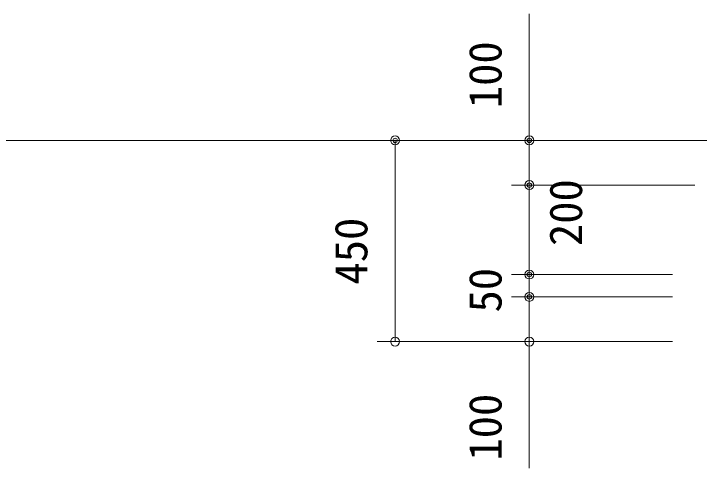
# Model space of a CAD drawing. Units: millimetres at full size, sheet at 1:20; details may follow other scales. Extents: x 10 to 16810, y -20 to 11900.
# Drawn here: x 3995 to 5528, y 3037 to 4054 of the extents above; entities that cross this region are included whole.
import ezdxf
from ezdxf.enums import TextEntityAlignment as Align

# ---------------------------------------------------------------- set-up
doc = ezdxf.new("R2010")
doc.units = ezdxf.units.MM
doc.header["$LTSCALE"] = 20
doc.header["$PDMODE"] = 32
doc.header["$PDSIZE"] = 10
doc.layers.add('LY_5', color=2, linetype='Continuous', lineweight=18)
doc.layers.add('LY_6', color=7, linetype='Continuous', lineweight=0)
doc.styles.add('ＭＳ ゴシック', font='')
doc.styles.get('ＭＳ ゴシック').set_extended_font_data('MS Gothic')

# ---------------------------------------------------------------- blocks, each defined once
blk = doc.blocks.new('-011-_DOTBLANK')
at = {"color": 7, "linetype": 'Continuous', "lineweight": 0}
blk.add_line((-0.5, 0), (-1, 0), dxfattribs=at)
blk.add_circle((0, 0), 0.5, dxfattribs=at)

msp = doc.modelspace()

# ---------------------------------------------------------------- linework, layer by layer
at = {"layer": 'LY_5', "color": 7, "lineweight": 0}
msp.add_line((5665.63, 3770.29), (2525.3, 3770.29), dxfattribs=at)
at = {"layer": 'LY_6'}
for p, q in [((5147.83, 3770.29), (5147.83, 4053.71)), ((5147.83, 3770.29), (5147.83, 3890.29)), ((5467.83, 3770.29), (4807.83, 3770.29)), ((4847.83, 3320.29), (4847.83, 3770.29)), ((5467.83, 3770.29), (5107.83, 3770.29)), ((5147.83, 3670.29), (5147.83, 3770.29)), ((5147.83, 3670.29), (5147.83, 3745.68)), ((5517.83, 3670.29), (5107.83, 3670.29)), ((5517.83, 3670.29), (5107.83, 3670.29)), ((5147.83, 3670.29), (5147.83, 3550.29)), ((5147.83, 3470.29), (5147.83, 3670.29)), ((5147.83, 3470.29), (5147.83, 3590.29)), ((5147.83, 3420.29), (5147.83, 3540.29)), ((5467.83, 3470.29), (5107.83, 3470.29)), ((5467.83, 3470.29), (5107.83, 3470.29)), ((5147.83, 3420.29), (5147.83, 3470.29)), ((5467.83, 3420.29), (5107.83, 3420.29)), ((5467.83, 3420.29), (5107.83, 3420.29)), ((5147.83, 3369.1), (5147.83, 3420.29)), ((5147.83, 3420.29), (5147.83, 3300.29)), ((5147.83, 3320.29), (5147.83, 3420.29)), ((5467.83, 3320.29), (4807.83, 3320.29)), ((5467.83, 3320.29), (5107.83, 3320.29)), ((5147.83, 3036.86), (5147.83, 3320.29)), ((5147.83, 3320.29), (5147.83, 3200.29))]:
    msp.add_line(p, q, dxfattribs=at)
for p in [(4847.83, 3770.29), (5147.83, 3770.29), (5147.83, 3670.29), (5147.83, 3470.29), (5147.83, 3420.29)]:
    msp.add_point(p, dxfattribs=at)

# ---------------------------------------------------------------- block references
at = {"layer": 'LY_6', "xscale": 20, "yscale": 20}
for p, rotation in [((5147.83, 3770.29), 270), ((4847.83, 3770.29), 90), ((5147.83, 3670.29), 90), ((5147.83, 3670.29), 90), ((5147.83, 3470.29), 270), ((5147.83, 3470.29), 270), ((5147.83, 3420.29), 270), ((5147.83, 3420.29), 90), ((4847.83, 3320.29), 270), ((5147.83, 3320.29), 90)]:
    msp.add_blockref('-011-_DOTBLANK', p, dxfattribs=dict(at, rotation=rotation))

# ---------------------------------------------------------------- texts
at = {"layer": 'LY_6', "style": 'ＭＳ ゴシック'}
for s, p in [('100', (5107.83, 3842.33)), ('200', (5287.83, 3533.92)), ('450', (4807.83, 3447.81)), ('50', (5107.83, 3385.39)), ('100', (5107.83, 3054.04))]:
    msp.add_text(s, height=73.31, rotation=90, dxfattribs=at).set_placement(p, align=Align.BOTTOM_LEFT)

doc.saveas('drawing.dxf')
